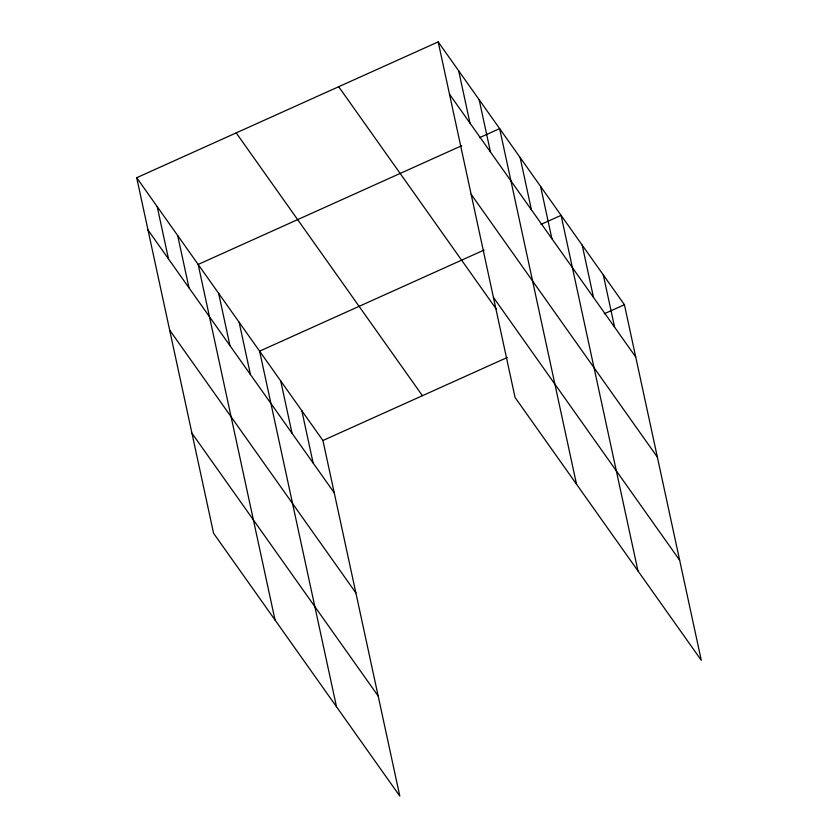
<?xml version="1.0" encoding="UTF-8"?>
<svg xmlns="http://www.w3.org/2000/svg" width="838" height="838" viewBox="0 0 838 838"><rect width="100%" height="100%" fill="white"/><g stroke="black" fill="none" stroke-linecap="round" stroke-linejoin="round"><path stroke-width="1.26" d="M136.709 177.708L322.934 440.516L399.81 796.1L213.585 533.293L136.709 177.708L438.19 41.9L624.415 304.707L701.291 660.292L515.066 397.484L438.19 41.9M461.738 145.697L198.166 264.441L275.042 620.026M479.504 137.694L499.637 128.623L576.523 484.207M484.113 250.028L259.612 351.164L336.499 706.748M540.96 224.416L561.093 215.356L637.969 570.929M322.934 440.516L507.252 357.48M604.271 313.779L624.415 304.707M449.493 94.191L635.717 356.998M471.134 194.28L657.359 457.087M493.425 297.396L679.649 560.203M338.699 86.723L496.285 309.096M236.201 132.896L422.425 395.704M148.012 230.01L334.236 492.807M169.653 330.088L355.878 592.895M191.954 433.215L378.179 696.011M603.308 274.916L614.61 327.218M582.201 245.136L593.503 297.427M540.604 186.445L551.917 238.736M520.126 157.534L531.428 209.825M479.158 99.722L490.46 152.013M458.669 70.811L469.982 123.102M301.827 410.735L313.14 463.026M280.72 380.944L292.033 433.246M239.134 322.253L250.436 374.544M218.645 293.342L229.958 345.644M177.677 235.53L188.99 287.822M157.198 206.619L168.501 258.911"/></g></svg>
